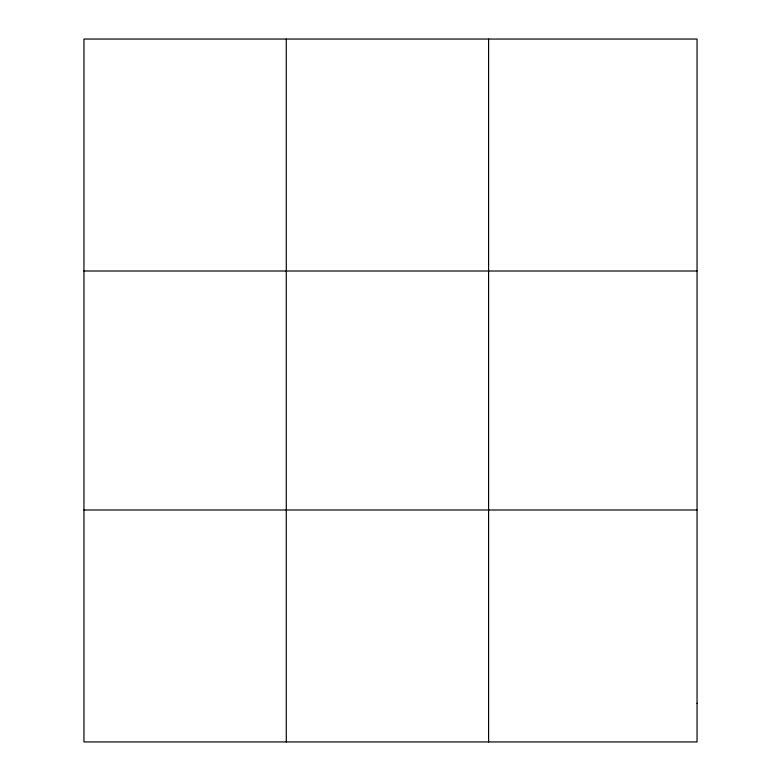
<?xml version="1.0" encoding="UTF-8"?>
<svg xmlns="http://www.w3.org/2000/svg" width="781" height="781" viewBox="0 0 781 781"><rect width="100%" height="100%" fill="white"/><g stroke="black" fill="none" stroke-linecap="round" stroke-linejoin="round"><path stroke-width="1.17" d="M286.276 741.95L286.276 39.05M488.594 741.95L488.594 39.05M83.957 271.007L697.043 271.007M83.957 509.993L697.043 509.993M697.043 703.29L697.043 741.95L83.957 741.95L83.957 39.05L697.043 39.05L697.043 703.29"/></g></svg>
